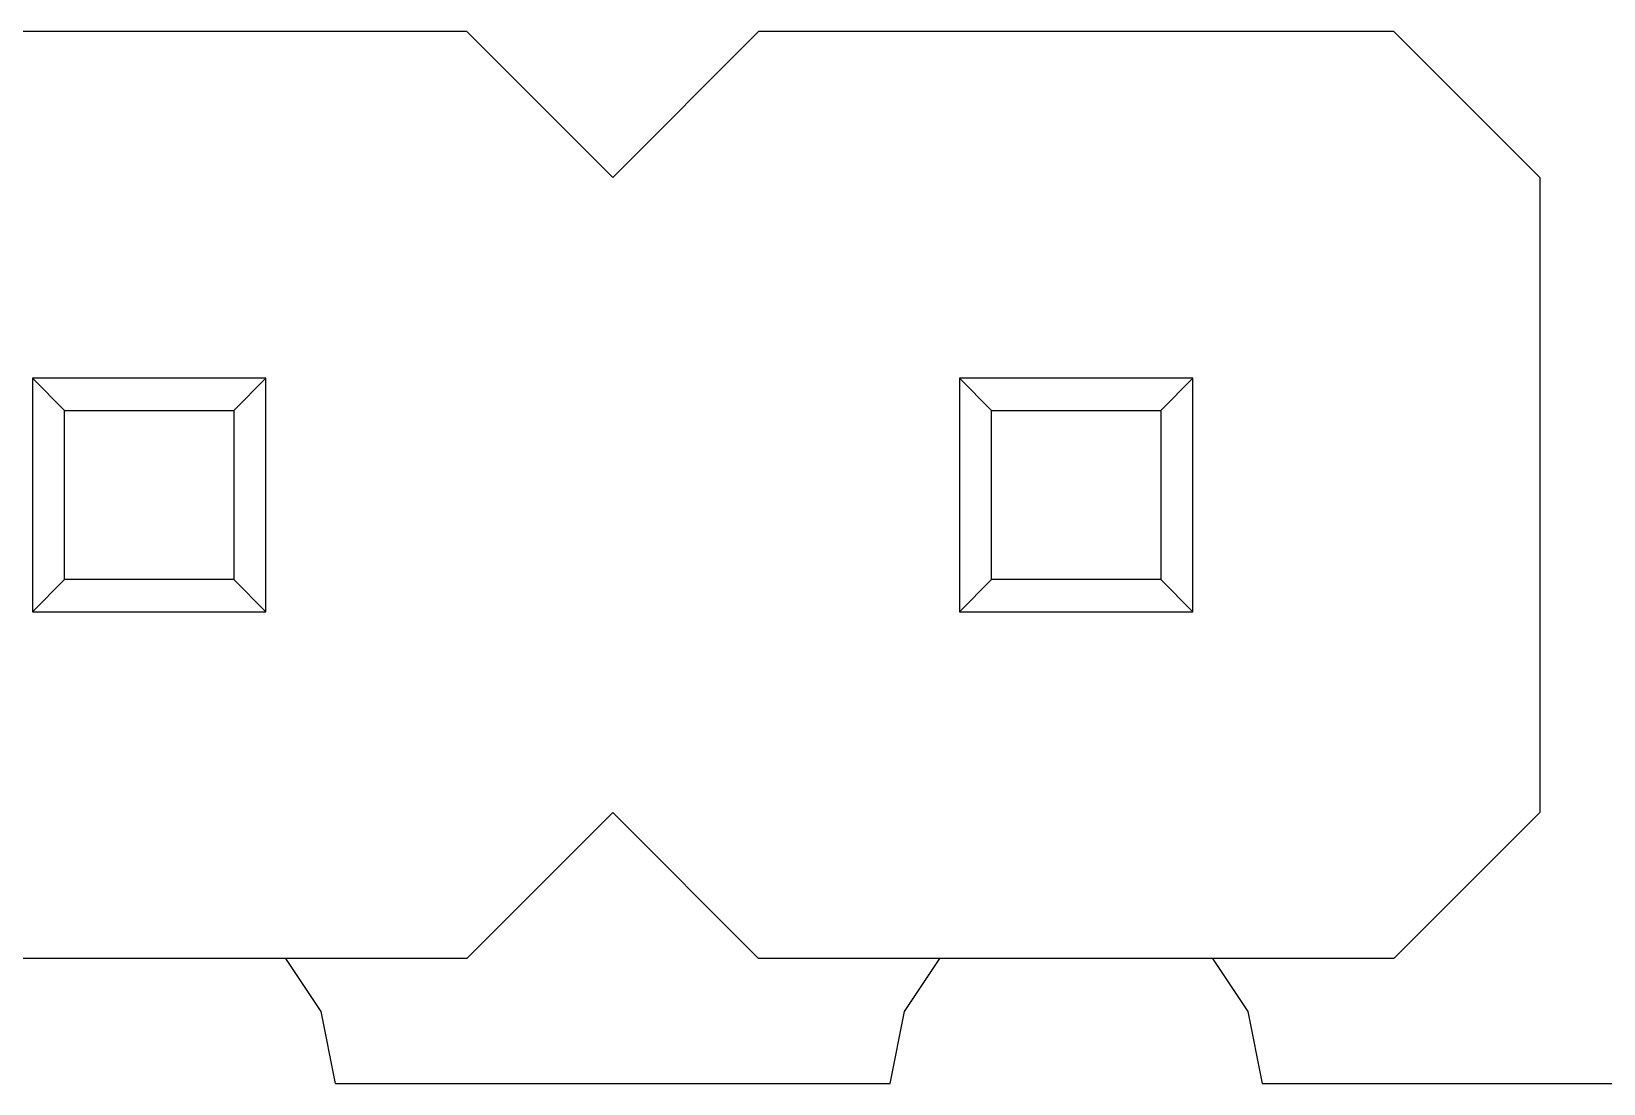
# Model space of a CAD drawing. Header units: millimetres. Extents: x 563 to 681, y 173 to 284.
# Drawn here: x 660.323 to 664.63, y 173.403 to 176.285 of the extents above; entities that cross this region are included whole.
import ezdxf

# ---------------------------------------------------------------- set-up
doc = ezdxf.new("R2010")
doc.units = ezdxf.units.MM
doc.header["$LTSCALE"] = 30.734
doc.layers.get('0').update_dxf_attribs({"linetype": 'CONTINUOUS'})

msp = doc.modelspace()

# ---------------------------------------------------------------- linework, layer by layer
at = {"linetype": 'Continuous'}
for p, q in [((661.5155, 176.2854), (659.7755, 176.2854)), ((661.5155, 176.2854), (661.9155, 175.8854)), ((661.9155, 175.8854), (662.3155, 176.2854)), ((664.0555, 176.2854), (662.3155, 176.2854)), ((664.0555, 176.2854), (664.4555, 175.8854)), ((664.4555, 175.8854), (664.4555, 174.1454)), ((660.9655, 175.3354), (660.3255, 175.3354)), ((660.4136, 175.2472), (660.3255, 175.3354)), ((660.3255, 175.3354), (660.3255, 174.6954)), ((660.9655, 175.3354), (660.8773, 175.2472)), ((660.9655, 174.6954), (660.9655, 175.3354)), ((663.5055, 175.3354), (662.8655, 175.3354)), ((662.9536, 175.2472), (662.8655, 175.3354)), ((662.8655, 175.3354), (662.8655, 174.6954)), ((663.5055, 175.3354), (663.4173, 175.2472)), ((663.5055, 174.6954), (663.5055, 175.3354)), ((660.4136, 175.2472), (660.8773, 175.2472)), ((660.4136, 174.7836), (660.4136, 175.2472)), ((660.8773, 175.2472), (660.8773, 174.7836)), ((662.9536, 175.2472), (663.4173, 175.2472)), ((662.9536, 174.7836), (662.9536, 175.2472)), ((663.4173, 175.2472), (663.4173, 174.7836)), ((660.4136, 174.7836), (660.3255, 174.6954)), ((660.8773, 174.7836), (660.4136, 174.7836)), ((660.9655, 174.6954), (660.8773, 174.7836)), ((662.9536, 174.7836), (662.8655, 174.6954)), ((663.4173, 174.7836), (662.9536, 174.7836)), ((663.5055, 174.6954), (663.4173, 174.7836)), ((660.3255, 174.6954), (660.9655, 174.6954)), ((662.8655, 174.6954), (663.5055, 174.6954)), ((661.9155, 174.1454), (661.5155, 173.7454)), ((662.3155, 173.7454), (661.9155, 174.1454)), ((664.4555, 174.1454), (664.0555, 173.7454)), ((661.5155, 173.7454), (659.7755, 173.7454)), ((661.1165, 173.6005), (661.0196, 173.7454)), ((664.0555, 173.7454), (662.3155, 173.7454)), ((662.8113, 173.7454), (662.7145, 173.6005)), ((663.6565, 173.6005), (663.5596, 173.7454)), ((661.1558, 173.403), (661.1165, 173.6005)), ((662.7145, 173.6005), (662.6752, 173.4032)), ((663.6957, 173.4033), (663.6565, 173.6005)), ((661.1548, 173.403), (662.6761, 173.4032)), ((663.6949, 173.4033), (680.4555, 173.4054))]:
    msp.add_line(p, q, dxfattribs=at)

doc.saveas('drawing.dxf')
